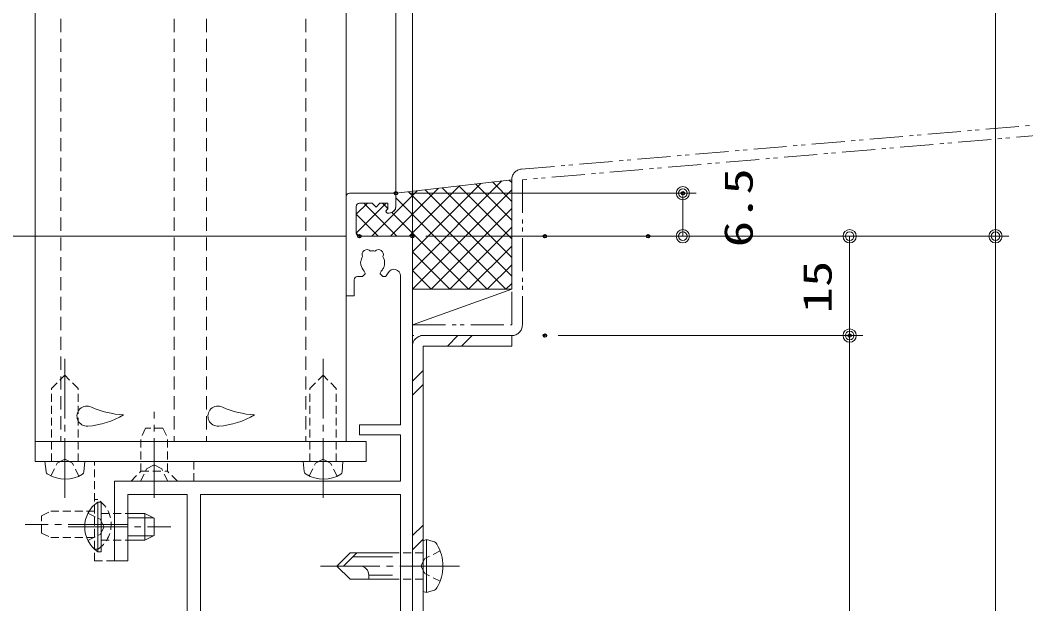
# Model space of a CAD drawing. Units: millimetres on the paper. Extents: x -395 to 395, y -281 to 281.
# Drawn here: x 137.3 to 289.2, y 31.6 to 119.7 of the extents above; entities that cross this region are included whole.
import ezdxf
from ezdxf.enums import TextEntityAlignment as Align

# ---------------------------------------------------------------- set-up
doc = ezdxf.new("R2010")
doc.units = ezdxf.units.MM
doc.header["$PDMODE"] = 32
doc.header["$PDSIZE"] = 0.5
for name, pattern in [('CHAIN2', [12, 9, -1, 1, -1]), ('DASHED1', [1.8, 1.2, -0.6]), ('DASHED2', [3, 2, -1]), ('DOUBLE_CHAIN1', [8.8, 5, -1, 0.6, -0.6, 0.6, -1])]:
    doc.linetypes.add(name, pattern=pattern)
for name, color, linetype, lineweight in [('0-2_USERZ', 3, 'Continuous', 9), ('0-5_0', 7, 'Continuous', 9), ('0-7_PARTS3', 134, 'Continuous', 9), ('0-8_KATAZAI', 7, 'Continuous', 9), ('0-9__0-A_1-2', 3, 'Continuous', 9), ('0-B_SUNPOU', 3, 'Continuous', 9), ('0-F_EXTLINE', 3, 'DOUBLE_CHAIN1', 9)]:
    doc.layers.add(name, color=color, linetype=linetype, lineweight=lineweight)
doc.layers.add('0-6_DEFPOINTS', color=1, linetype='Continuous')
doc.styles.add('ＭＳ ゴシック', font='')
doc.styles.get('ＭＳ ゴシック').set_extended_font_data('MS Gothic')

# ---------------------------------------------------------------- blocks, each defined once
blk = doc.blocks.new('DOT1')
at = {"layer": '0-5_0'}
blk.add_line((0, 0), (-1, 0), dxfattribs=at)
for radius in [0.5, 0.325]:
    blk.add_circle((0, 0), radius, dxfattribs=at)
blk = doc.blocks.new('U11')
at = {"layer": '0-7_PARTS3'}
for p, q in [((-0.509, 3.75), (0, 3.75)), ((0, 3.75), (0, -3.75)), ((4, 2), (6.6, 2)), ((6.6, 2), (6.6, -2)), ((8, 1.3), (6.6, 2)), ((4, 1.346), (7.909, 1.346)), ((8, 1.3), (8, -1.3)), ((4, -1.346), (7.909, -1.346)), ((8, -1.3), (6.6, -2)), ((4, -2), (6.6, -2))]:
    blk.add_line(p, q, dxfattribs=at)
at = {"layer": '0-7_PARTS3', "linetype": 'DASHED1'}
for p, q in [((0, 2), (4, 2)), ((0, -2), (4, -2))]:
    blk.add_line(p, q, dxfattribs=at)
at = {"layer": '0-7_PARTS3', "linetype": 'CHAIN2'}
blk.add_line((-5, 0), (10.5, 0), dxfattribs=at)
at = {"layer": '0-7_PARTS3'}
blk.add_lwpolyline([(-0.509, 3.75), (-0.509, -3.75), (0, -3.75)], dxfattribs=at)
at = {"layer": '0-7_PARTS3', "linetype": 'DASHED1'}
for points in [[(-2.009, 2.05), (-0.154, 1.145), (0.455, 0)], [(-2.009, -2.05), (-0.154, -1.145), (0.455, 0)]]:
    blk.add_lwpolyline(points, dxfattribs=at)
at = {"layer": '0-7_PARTS3'}
blk.add_arc((2.027, 0), 4.527, 124.06671, 235.93329, dxfattribs=at)
blk = doc.blocks.new('U26')
at = {"layer": '0-7_PARTS3'}
for p, q in [((-0.5, 4), (-1.553, 3.719)), ((-0.5, 4), (-0.5, -4)), ((-0.5, 4), (0, 3.824)), ((0, 3.824), (0, -3.824)), ((4.6, 2), (11, 2)), ((10, 2), (12, 0)), ((11, 2), (13, 0)), ((4.6, 1.4), (10.6, 1.4)), ((11, -2), (13, 0)), ((4.6, -1.4), (8.2, -1.4)), ((8.2, -1.4), (8.2, -2)), ((4.6, -2), (11, -2)), ((-0.5, -4), (-1.553, -3.719)), ((-0.5, -4), (0, -3.824))]:
    blk.add_line(p, q, dxfattribs=at)
at = {"layer": '0-7_PARTS3', "linetype": 'DASHED1'}
for p, q in [((0, 2), (4.6, 2)), ((0, -2), (4.6, -2))]:
    blk.add_line(p, q, dxfattribs=at)
at = {"layer": '0-7_PARTS3', "linetype": 'CHAIN2'}
blk.add_line((-5.5, 0), (15.5, 0), dxfattribs=at)
at = {"layer": '0-7_PARTS3', "linetype": 'DASHED1'}
for points in [[(-2.579, 2.3), (-0.263, 1.145), (0.346, 0)], [(-2.579, -2.3), (-0.263, -1.145), (0.346, 0)]]:
    blk.add_lwpolyline(points, dxfattribs=at)
at = {"layer": '0-7_PARTS3'}
for centre, radius, start, end in [((3.5, 0), 6.5, 149.41289, 210.58711), ((-1.321, 2.85), 0.9, 104.93766, 149.41289), ((9.532, -1.333), 1.333, 90, 182.86598), ((-1.321, -2.85), 0.9, 210.58711, 255.06234)]:
    blk.add_arc(centre, radius, start, end, dxfattribs=at)
blk = doc.blocks.new('WAKU-D1')
at = {"layer": '0-8_KATAZAI'}
for p, q in [((39, -1.8), (39, -32)), ((-4.25, -3.7), (-5, -3.7)), ((-4.069, -3.778), (-3.931, -3.922)), ((-3.5, -3.75), (-3.5, -3.5)), ((-0.5, -8.5), (-4.5, -8.5)), ((39, -32), (75.998, -32)), ((75.998, -34), (65.613, -34)), ((75.998, -48.5), (75.998, -34)), ((114, -98.2), (115, -98.2)), ((115, -98.2), (115, -100))]:
    blk.add_line(p, q, dxfattribs=at)
for points in [[(0, -8), (0, 0), (90.002, 0)], [(90.002, 0), (90.002, -30), (88.002, -30), (88.002, -26.998), (77.998, -26.998), (77.998, -46), (88.002, -46), (88.002, -43), (90.002, -43), (90.002, -58)], [(-4.5, -2.5), (-6.5, -2.5), (-6.5, -9.5)], [(115, -100), (108, -100), (58, -50), (58, -34), (39, -34), (39, -43), (48.997, -43), (48.997, -45), (37, -45), (37, -1.8), (30, -1.8), (30, -8), (28.5, -8), (28.5, -1.8), (5.987, -1.8)], [(88.002, -24.998), (88.002, -1.8), (39, -1.8)], [(-5, -8), (-5, -6.1), (-4.4, -5.5), (-5, -4.9), (-5, -3.7)], [(4.796, -4.386), (4.706, -4.297), (4.313, -4.227)], [(6.1, -4.085), (6.1, -4.45), (5.7, -4.85), (5.561, -4.85), (5.277, -4.732)], [(5.277, -7.268), (5.561, -7.15), (5.7, -7.15), (6.1, -7.55), (6.1, -8.3)], [(6.6, -8.8), (9, -8.8), (9, -10), (-6, -10)], [(3.804, -7.789), (3.919, -7.842), (4.313, -7.773)], [(75.998, -32), (75.998, -24.998), (88.002, -24.998)], [(63.974, -35.467), (64.204, -35.794), (64.205, -35.921)], [(64.3, -36.506), (64.417, -36.79), (64.515, -36.888), (65.081, -36.888), (65.692, -36.277)], [(61.922, -38.204), (61.795, -38.203), (61.468, -37.973)], [(62.278, -39.691), (62.889, -39.08), (62.889, -38.514), (62.791, -38.416), (62.506, -38.299)], [(60, -39.612), (60, -49.172), (87.536, -76.707)], [(112.2, -60), (88.002, -60), (88.002, -48.5), (75.998, -48.5)], [(90.002, -58), (125, -58), (125, -60), (114, -60), (114, -98.2)], [(92.656, -81.828), (109.028, -98.2), (112.2, -98.2), (112.2, -60)], [(91.642, -74.308), (92.253, -74.919), (92.253, -75.485), (92.155, -75.583), (91.87, -75.7)], [(91.286, -75.795), (91.159, -75.796), (90.832, -76.026)], [(93.664, -77.493), (93.781, -77.209), (93.879, -77.111), (94.445, -77.111), (95.056, -77.722)], [(93.338, -78.532), (93.568, -78.205), (93.569, -78.078)]]:
    blk.add_lwpolyline(points, dxfattribs=at)
for centre, radius, start, end in [((-4.5, -3.5), 1, 360, 90), ((5.987, -2.8), 1, 89.99997, 241.75769), ((-4.25, -3.95), 0.25, 43.60282, 90), ((-3.75, -3.75), 0.25, 223.60282, 360), ((2.771, -5.14), 0.75, 65.95278, 224.04722), ((4, -6), 1.8, 80, 120.85315), ((4, -6), 1.8, 44.79283, 63.7398), ((4, -6.5), 3.2, 48.9855, 61.75769), ((4, -6), 1.8, 169.14685, 190.85315), ((2.771, -6.86), 0.75, 135.95278, 294.04722), ((4, -6), 1.8, 239.14685, 263.7398), ((4, -6), 1.8, 280, 315.20717), ((-4.5, -8), 0.5, 180, 270), ((-0.5, -8), 0.5, 270, 0), ((6.6, -8.3), 0.5, 180, 270), ((-6, -9.5), 0.5, 180, 270), ((62.239, -35.022), 0.75, 20.95279, 179.04722), ((62.5, -36.499), 1.8, 35.00001, 75.85316), ((65.613, -34.5), 0.5, 90, 212.70191), ((62.5, -36.499), 3.2, 3.98551, 32.70191), ((61.023, -36.239), 0.75, 90.95279, 249.04722), ((62.5, -36.499), 1.8, 124.14685, 145.85316), ((62.5, -36.499), 1.8, 359.79284, 18.7398), ((62.5, -36.499), 1.8, 194.14685, 235.00001), ((60.5, -39.612), 0.5, 57.27956, 180), ((62.5, -36.499), 3.2, 237.27956, 266.01451), ((62.5, -36.499), 1.8, 251.26021, 270.20717), ((91.864, -77.5), 3.2, 93.98549, 160.15066), ((91.864, -77.5), 1.8, 89.79283, 108.73979), ((88.102, -76.142), 0.8, 224.99999, 340.15066), ((90.387, -77.76), 0.75, 110.95278, 269.04721), ((91.864, -77.5), 1.8, 124.99999, 165.85315), ((91.864, -77.5), 1.8, 214.14684, 235.85315), ((91.864, -77.5), 1.8, 284.14684, 324.99999), ((91.864, -77.5), 3.2, 289.84933, 356.01449), ((91.864, -77.5), 1.8, 341.2602, 0.20716), ((91.603, -78.977), 0.75, 180.95278, 339.04721), ((93.222, -81.262), 0.8, 109.84933, 224.99999)]:
    blk.add_arc(centre, radius, start, end, dxfattribs=at)
blk = doc.blocks.new('A$C73D11E19')
at = {"layer": '0-7_PARTS3', "linetype": 'DASHED1'}
for p, q in [((-11, 2), (-13, 0)), ((0, 2), (-11, 2)), ((-11, -2), (-13, 0)), ((0, -2), (-11, -2))]:
    blk.add_line(p, q, dxfattribs=at)
at = {"layer": '0-7_PARTS3'}
blk.add_line((0, 3), (1.521, 2.836), dxfattribs=at)
at = {"layer": '0-7_PARTS3', "linetype": 'CHAIN2'}
blk.add_line((5.5, 0), (-15.5, 0), dxfattribs=at)
at = {"layer": '0-7_PARTS3', "linetype": 'DASHED1'}
for points in [[(2.179, 2.101), (0.263, 1.145), (-0.346, 0)], [(2.232, -2.127), (0.263, -1.145), (-0.346, 0)]]:
    blk.add_lwpolyline(points, dxfattribs=at)
at = {"layer": '0-7_PARTS3'}
blk.add_lwpolyline([(0, 3), (0, -3), (1.579, -2.877)], dxfattribs=at)
for centre, radius, start, end in [((1.482, 2.337), 0.5, 24.85349, 85.56298), ((-2.328, -0.069), 5.002, 328.46047, 31.53953), ((1.541, -2.379), 0.5, 274.43702, 322.15918)]:
    blk.add_arc(centre, radius, start, end, dxfattribs=at)
blk = doc.blocks.new('U48')
at = {"layer": '0-7_PARTS3', "linetype": 'DASHED1'}
for p, q in [((0, 2), (6.6, 2)), ((8, 1.3), (6.6, 2)), ((8, 1.3), (8, -1.3)), ((8, -1.3), (6.6, -2)), ((0, -2), (6.6, -2))]:
    blk.add_line(p, q, dxfattribs=at)
at = {"layer": '0-7_PARTS3', "linetype": 'CHAIN2'}
blk.add_line((-5, 0), (10.5, 0), dxfattribs=at)
at = {"layer": '0-7_PARTS3', "linetype": 'DASHED1'}
blk.add_lwpolyline([(-0.509, 3.75), (0, 3.75), (0, -3.75), (-0.509, -3.75)], dxfattribs=at)
blk.add_arc((2.027, 0), 4.527, 124.06671, 235.93329, dxfattribs=at)
blk = doc.blocks.new('U49')
at = {"layer": '0-7_PARTS3', "linetype": 'DASHED1'}
for p, q in [((0, 3.5), (1.5, 2)), ((1.5, 2), (6.6, 2)), ((8, 1.3), (6.6, 2)), ((8, 1.3), (8, -1.3)), ((8, -1.3), (6.6, -2)), ((1.5, -2), (6.6, -2))]:
    blk.add_line(p, q, dxfattribs=at)
at = {"layer": '0-7_PARTS3', "linetype": 'CHAIN2'}
blk.add_line((-2.5, 0), (10.5, 0), dxfattribs=at)
at = {"layer": '0-7_PARTS3', "linetype": 'DASHED1'}
for points in [[(0, 3.5), (0, -3.5), (1.5, -2), (1.5, 2)], [(0, 2.05), (1.856, 1.145), (2.464, 0)], [(0, -2.05), (1.856, -1.145), (2.464, 0)]]:
    blk.add_lwpolyline(points, dxfattribs=at)

msp = doc.modelspace()

# ---------------------------------------------------------------- linework, layer by layer
at = {"layer": '0-2_USERZ', "linetype": 'DASHED2'}
for p, q in [((143.462, 245.927), (143.462, 56.093)), ((160.566, 245.927), (160.566, 56.093)), ((165.451, 245.927), (165.451, 56.093)), ((180.443, 245.927), (180.443, 102.093)), ((180.443, 245.927), (180.443, 56.093))]:
    msp.add_line(p, q, dxfattribs=at)
at = {"layer": '0-2_USERZ'}
for p, q in [((194.043, 245.927), (194.043, 93.593)), ((196.543, 245.927), (196.543, 87.093)), ((196.043, 93.593), (239.383, 93.593)), ((237.383, 89.093), (237.383, 91.593)), ((198.543, 87.093), (286.607, 87.093)), ((198.543, 87.093), (239.383, 87.093)), ((218.543, 87.093), (264.573, 87.093)), ((262.573, 85.093), (262.573, 74.093)), ((284.607, 85.093), (284.607, -90.911)), ((218.543, 72.093), (264.573, 72.093)), ((218.543, 72.093), (264.573, 72.093)), ((262.573, 70.093), (262.573, -75.911))]:
    msp.add_line(p, q, dxfattribs=at)
at = {"layer": '0-2_USERZ', "color": 7, "linetype": 'DASHED1'}
msp.add_lwpolyline([(163.543, 50.093), (151.543, 50.093), (151.543, 38.093), (148.543, 38.093), (148.543, 53.093), (163.543, 53.093)], close=True, dxfattribs=at)
at = {"layer": '0-2_USERZ', "color": 4}
for centre, radius, start, end in [((147.4, 59.926), 1.523, 64.28229, 274.50827), ((153.433, 73.038), 12.911, 245.41146, 267.65598), ((167.182, 59.926), 1.523, 64.28229, 274.50827), ((173.215, 73.038), 12.911, 245.41146, 267.65598), ((146.693, 70.228), 11.849, 274.00117, 301.61781), ((166.474, 70.228), 11.849, 274.00117, 301.61781)]:
    msp.add_arc(centre, radius, start, end, dxfattribs=at)
at = {"layer": '0-6_DEFPOINTS'}
for p in [(194.043, 93.593), (237.383, 93.593), (188.543, 87.093), (196.543, 87.093), (216.543, 87.093), (232.125, 87.093), (216.543, 72.093), (262.573, 72.093)]:
    msp.add_point(p, dxfattribs=at)
at = {"layer": '0-8_KATAZAI'}
msp.add_lwpolyline([(139.543, 53.093), (139.543, 56.093), (189.543, 56.093), (189.543, 53.093)], close=True, dxfattribs=at)
at = {"layer": '0-9__0-A_1-2'}
msp.add_lwpolyline([(186.543, 245.927), (186.543, 56.093), (139.543, 56.093), (139.543, 245.927)], dxfattribs=at)
at = {"layer": '0-B_SUNPOU'}
for p, q in [((284.607, 89.093), (284.607, 243.927)), ((196.543, 116.4), (196.543, 87.093)), ((193.218, 87.093), (200.464, 94.339)), ((196.047, 87.093), (203.664, 94.71)), ((196.543, 81.933), (210.064, 95.454)), ((196.543, 84.761), (206.864, 95.082)), ((211.543, 83.874), (201.014, 94.403)), ((211.543, 86.702), (203.548, 94.697)), ((211.543, 89.531), (206.082, 94.991)), ((211.543, 92.359), (208.617, 95.286)), ((211.543, 95.188), (211.151, 95.58)), ((190.39, 87.093), (197.264, 93.967)), ((194.043, 93.575), (194.064, 93.596)), ((207.842, 79.09), (194.043, 92.889)), ((210.67, 79.09), (195.946, 93.814)), ((196.543, 79.104), (211.543, 94.104)), ((211.543, 81.045), (198.48, 94.109)), ((188.043, 90.403), (189.733, 92.093)), ((188.048, 87.58), (192.562, 92.093)), ((194.181, 87.093), (189.181, 92.093)), ((192.812, 91.291), (192.01, 92.093)), ((199.357, 79.09), (211.543, 91.276)), ((191.353, 87.093), (188.043, 90.403)), ((205.014, 79.09), (193.415, 90.688)), ((202.185, 79.09), (211.543, 88.447)), ((186.543, 87.093), (56.063, 87.093)), ((188.511, 87.107), (188.056, 87.562)), ((234.125, 87.093), (286.607, 87.093)), ((205.014, 79.09), (211.543, 85.619)), ((202.185, 79.09), (196.543, 84.732)), ((207.842, 79.09), (211.543, 82.791)), ((199.357, 79.09), (196.543, 81.903)), ((211.543, 79.09), (196.543, 73.693)), ((210.67, 79.09), (211.543, 79.962)), ((201.817, 70.493), (203.417, 72.093)), ((203.94, 70.493), (205.54, 72.093)), ((196.543, 70.493), (196.543, -76.311)), ((196.543, 65.22), (198.143, 66.82)), ((196.543, 63.097), (198.143, 64.697)), ((196.543, 41.885), (198.143, 43.485)), ((196.543, 39.762), (198.143, 41.362))]:
    msp.add_line(p, q, dxfattribs=at)
at = {"layer": '0-B_SUNPOU', "color": 4}
msp.add_line((196.543, 70.493), (196.543, -76.311), dxfattribs=at)
at = {"layer": '0-B_SUNPOU'}
msp.add_lwpolyline([(211.543, 95.625), (194.043, 93.593), (194.043, 91.593), (193.917, 91.107), (193.521, 90.715), (193.043, 90.593), (192.793, 90.593), (192.561, 90.751), (192.543, 90.843), (192.693, 91.093), (192.843, 91.343), (192.843, 92.093), (191.643, 92.093), (191.043, 91.493), (190.443, 92.093), (188.543, 92.093), (188.189, 91.947), (188.043, 91.593), (188.043, 87.593), (188.189, 87.24), (188.543, 87.093), (196.543, 87.093), (196.543, 79.09), (211.543, 79.09)], close=True, dxfattribs=at)
msp.add_lwpolyline([(211.543, 95.625), (194.043, 93.593), (194.043, 91.593), (193.917, 91.107), (193.521, 90.715), (193.043, 90.593), (192.793, 90.593), (192.561, 90.751), (192.543, 90.843), (192.693, 91.093), (192.843, 91.343), (192.843, 92.093), (191.643, 92.093), (191.043, 91.493), (190.443, 92.093), (188.543, 92.093), (188.189, 91.947), (188.043, 91.593), (188.043, 87.593), (188.189, 87.24), (188.543, 87.093), (196.543, 87.093), (196.543, 79.09), (211.543, 79.09)], close=True, dxfattribs=at)
at = {"layer": '0-B_SUNPOU', "color": 4}
msp.add_lwpolyline([(211.543, -76.311), (198.143, -76.311), (198.143, 70.493), (211.543, 70.493), (211.543, 72.093), (198.143, 72.093)], dxfattribs=at)
at = {"layer": '0-B_SUNPOU'}
msp.add_lwpolyline([(211.543, -76.311), (198.143, -76.311), (198.143, 70.493), (211.543, 70.493), (211.543, 72.093), (198.143, 72.093)], dxfattribs=at)
at = {"layer": '0-B_SUNPOU', "color": 4}
msp.add_arc((198.143, 70.493), 1.6, 90, 180, dxfattribs=at)
at = {"layer": '0-B_SUNPOU'}
msp.add_arc((198.143, 70.493), 1.6, 90, 180, dxfattribs=at)
at = {"layer": '0-F_EXTLINE'}
msp.add_line((213.006, 97.219), (327.664, 107.093), dxfattribs=at)
for points in [[(327.801, 105.499), (213.143, 95.625), (213.143, 73.693)], [(211.543, 72.093), (196.543, 72.093), (196.543, 73.693), (211.543, 73.693), (211.543, 95.625)]]:
    msp.add_lwpolyline(points, dxfattribs=at)
for centre, start, end in [((213.143, 95.625), 94.92201, 180), ((211.543, 73.693), 270, 0)]:
    msp.add_arc(centre, 1.6, start, end, dxfattribs=at)

# ---------------------------------------------------------------- block references
at = {"layer": '0-2_USERZ', "xscale": 2, "yscale": 2}
for p, rotation in [((237.383, 93.593), 90), ((237.383, 87.093), 270), ((262.573, 87.093), 90), ((284.607, 87.093), 90), ((262.573, 72.093), 270), ((262.573, 72.093), 90)]:
    msp.add_blockref('DOT1', p, dxfattribs=dict(at, rotation=rotation))
at = {"layer": '0-2_USERZ', "xscale": -1, "rotation": 90}
for p in [(144.043, 53.093), (183.046, 53.093)]:
    msp.add_blockref('A$C73D11E19', p, dxfattribs=at)
at = {"layer": '0-7_PARTS3', "xscale": -1, "rotation": 270}
msp.add_blockref('U49', (157.543, 50.093), dxfattribs=at)
at = {"layer": '0-7_PARTS3', "rotation": 180}
msp.add_blockref('U48', (148.543, 43.578), dxfattribs=at)
at = {"layer": '0-7_PARTS3'}
msp.add_blockref('U11', (149.543, 43.2), dxfattribs=at)
at = {"layer": '0-7_PARTS3', "xscale": -1}
msp.add_blockref('U26', (198.143, 37.293), dxfattribs=at)
at = {"layer": '0-8_KATAZAI', "rotation": 270}
msp.add_blockref('WAKU-D1', (196.543, 87.093), dxfattribs=at)
at = {"layer": '0-B_SUNPOU', "xscale": 2, "yscale": 2, "rotation": 270}
msp.add_blockref('DOT1', (284.607, 87.093), dxfattribs=at)

# ---------------------------------------------------------------- texts
at = {"layer": '0-2_USERZ', "style": 'ＭＳ ゴシック', "width": 1.35}
for s, p in [('6.5', (249.231, 85.426)), ('15', (261.156, 75.447))]:
    msp.add_text(s, height=4.333, rotation=90, dxfattribs=at).set_placement(p, align=Align.BOTTOM_LEFT)

doc.saveas('drawing.dxf')
